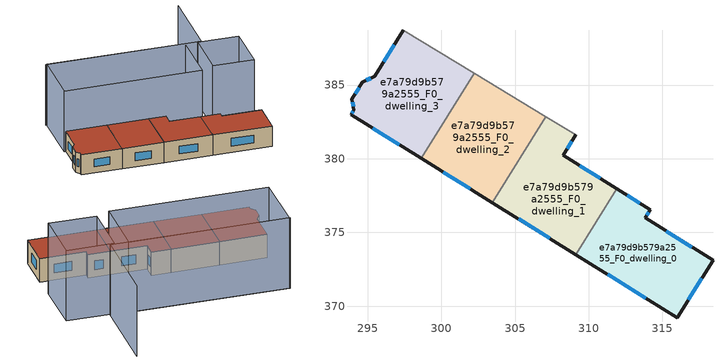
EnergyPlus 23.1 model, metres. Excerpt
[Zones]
e7a79d9b579a2555_F0_dwelling_0
 floor ground (EU_floor_Construction): 314.17,376.56 313.82,376 318.43,373.12 316.01,369.22 309.14,373.5 311.91,377.96 z0
 wall outside (EU_wall_Construction): 309.14,373.5 316.01,369.22 318.43,373.12 313.82,376 314.17,376.56 311.91,377.96 z0:3
 wall to e7a79d9b579a2555_F0_dwelling_1 (EU_wall_Construction): 311.91,377.96 309.14,373.5 z0:3
 window (EU_Window_Construction): 311.28,372.17 313.86,370.56 / 313.47,376.99 312.62,377.52 / 313.93,376.17 314.06,376.38 / 316.99,374.01 315.25,375.1 / 316.76,370.44 317.67,371.9 z0.93:2.07
 roof outside (EU_roof_Construction): 316.01,369.22 318.43,373.12 313.82,376 314.17,376.56 311.91,377.96 309.14,373.5 z3
e7a79d9b579a2555_F0_dwelling_1
 floor ground (EU_floor_Construction): 309.12,381.62 308.26,380.24 311.91,377.96 309.14,373.5 303.47,377.03 307.1,382.85 z0
 wall outside (EU_wall_Construction): 311.91,377.96 308.26,380.24 309.12,381.62 / 303.47,377.03 309.14,373.5 z0:3
 wall adiabatic (EU_wall_Construction): 309.12,381.62 307.1,382.85 z0:3
 wall to e7a79d9b579a2555_F0_dwelling_2 (EU_wall_Construction): 307.1,382.85 303.47,377.03 z0:3
 window (EU_Window_Construction): 308.53,380.67 308.85,381.19 / 310.77,378.67 309.4,379.53 / 305.24,375.93 307.37,374.6 z0.93:2.07
 roof outside (EU_roof_Construction): 309.14,373.5 311.91,377.96 308.26,380.24 309.12,381.62 307.1,382.85 303.47,377.03 z3
e7a79d9b579a2555_F0_dwelling_2
 floor ground (EU_floor_Construction): 307.1,382.85 303.47,377.03 298.64,380.04 302.23,385.8 z0
 wall outside (EU_wall_Construction): 298.64,380.04 303.47,377.03 z0:3
 wall adiabatic (EU_wall_Construction): 307.1,382.85 302.23,385.8 z0:3
 wall to e7a79d9b579a2555_F0_dwelling_3 (EU_wall_Construction): 302.23,385.8 298.64,380.04 z0:3
 window (EU_Window_Construction): 300.14,379.1 301.97,377.96 z0.93:2.07
 roof outside (EU_roof_Construction): 303.47,377.03 307.1,382.85 302.23,385.8 298.64,380.04 z3
e7a79d9b579a2555_F0_dwelling_3
 floor ground (EU_floor_Construction): 302.23,385.8 298.64,380.04 293.88,383 294.08,383.32 293.95,384.04 294.65,385.17 295.49,385.61 297.43,388.71 z0
 wall outside (EU_wall_Construction): 297.43,388.71 295.49,385.61 294.65,385.17 293.95,384.04 294.08,383.32 293.88,383 298.64,380.04 z0:3
 wall adiabatic (EU_wall_Construction): 302.23,385.8 297.43,388.71 z0:3
 window (EU_Window_Construction): 294.43,384.82 294.17,384.4 / 295.23,385.47 294.91,385.31 / 296.83,387.74 296.1,386.57 / 295.36,382.08 297.15,380.96 / 294.02,383.22 293.94,383.1 / 293.99,383.82 294.04,383.55 z0.93:2.07
 roof outside (EU_roof_Construction): 298.64,380.04 302.23,385.8 297.43,388.71 295.49,385.61 294.65,385.17 293.95,384.04 294.08,383.32 293.88,383 z3
shading: 324.46,392.62 319.14,384.09 / 319.14,384.09 301.14,395.33 / 315.04,378.58 318.59,384.25 / 318.59,384.25 323.38,381.25 / 323.38,381.25 319.83,375.58 / 319.83,375.58 315.04,378.58 / 297.26,388.81 301.26,395.25 / 301.26,395.25 317.28,385.28 / 317.28,385.28 313.27,378.85 / 313.27,378.85 297.26,388.81 z0:9
[Building]
EU S2 Campaign: North Axis=0; Terrain=City; Solar Distribution=FullExterior
[Site:Location]
Montreal-Trudeau.Intl.AP: Latitude=45.4667; Longitude=-73.75; Time Zone=-5; Elevation=36
[SizingPeriod:WeatherFileDays]
AnnualSizingPeriod: Begin Month=1; Begin Day of Month=1; End Month=12; End Day of Month=31; Day of Week for Start Day=Monday; Use Weather File Daylight Saving Period=No; Use Weather File Rain and Snow Indicators=No
[MATERIAL]
EU_InternalMass_Material: Roughness=MediumRough; Thickness=0.1; Conductivity=1; Density=1800; Specific Heat=900; Thermal Absorptance=0.9; Solar Absorptance=0.7; Visible Absorptance=0.7
[MATERIAL:NOMASS] Roughness=MediumRough; Thermal Absorptance=0.9; Solar Absorptance=0.7; Visible Absorptance=0.7
Name | Thermal Resistance
EU_wall_NoMass; EU_floor_NoMass | 1.36485
EU_roof_NoMass | 2.55992
[WINDOWMATERIAL:SIMPLEGLAZINGSYSTEM]
EU_Window_SimpleGlazing: UFactor=3.92339; Solar Heat Gain Coefficient=0.8; Visible Transmittance=0.8
[CONSTRUCTION]
EU_wall_Construction: EU_wall_NoMass
EU_roof_Construction: EU_roof_NoMass
EU_floor_Construction: EU_floor_NoMass
EU_Window_Construction: EU_Window_SimpleGlazing
EU_InternalMass_Construction: EU_InternalMass_Material
[ZONE] Type=1; Multiplier=1; Ceiling Height=autocalculate; Floor Area=autocalculate; Part of Total Floor Area=Yes
Name | Volume
e7a79d9b579a2555_F0_dwelling_0 | 116.678
e7a79d9b579a2555_F0_dwelling_1 | 116.669
e7a79d9b579a2555_F0_dwelling_2 | 116.67
e7a79d9b579a2555_F0_dwelling_3 | 116.681
[INTERNALMASS] Construction=EU_InternalMass_Construction
Name | Zone or ZoneList | Surface Area
e7a79d9b579a2555_F0_dwelling_0_EU_InternalMass | e7a79d9b579a2555_F0_dwelling_0 | 38.8924
e7a79d9b579a2555_F0_dwelling_1_EU_InternalMass | e7a79d9b579a2555_F0_dwelling_1 | 38.8895
e7a79d9b579a2555_F0_dwelling_2_EU_InternalMass | e7a79d9b579a2555_F0_dwelling_2 | 38.89
e7a79d9b579a2555_F0_dwelling_3_EU_InternalMass | e7a79d9b579a2555_F0_dwelling_3 | 38.8935
[OTHEREQUIPMENT] Fuel Type=Electricity; Design Level Calculation Method=Watts/Area; Power per Zone Floor Area=1; Fraction Latent=0; Fraction Radiant=0; Fraction Lost=0; Carbon Dioxide Generation Rate=0; EndUse Subcategory=EU_Step8_InternalGains
Name | Zone or ZoneList or Space or SpaceList | Schedule
EU_Step8_InternalGain_e7a79d9b579a2555_F0_dwelling_0_f000 | e7a79d9b579a2555_F0_dwelling_0 | EU_Step8_GainSchedule_e7a79d9b579a2555_F0_dwelling_0_f000
EU_Step8_InternalGain_e7a79d9b579a2555_F0_dwelling_1_f000 | e7a79d9b579a2555_F0_dwelling_1 | EU_Step8_GainSchedule_e7a79d9b579a2555_F0_dwelling_1_f000
EU_Step8_InternalGain_e7a79d9b579a2555_F0_dwelling_2_f000 | e7a79d9b579a2555_F0_dwelling_2 | EU_Step8_GainSchedule_e7a79d9b579a2555_F0_dwelling_2_f000
EU_Step8_InternalGain_e7a79d9b579a2555_F0_dwelling_3_f000 | e7a79d9b579a2555_F0_dwelling_3 | EU_Step8_GainSchedule_e7a79d9b579a2555_F0_dwelling_3_f000
[ZONEVENTILATION:DESIGNFLOWRATE] Schedule=EU_AlwaysOn; Design Flow Rate Calculation Method=AirChanges/Hour; Air Changes per Hour=0.860309; Ventilation Type=Natural; Fan Pressure Rise=0; Fan Total Efficiency=1; Constant Term Coefficient=1; Temperature Term Coefficient=0; Velocity Term Coefficient=0; Velocity Squared Term Coefficient=0; Minimum Indoor Temperature=-100; Maximum Indoor Temperature=100; Delta Temperature=-100; Minimum Outdoor Temperature=-100; Maximum Outdoor Temperature=100; Maximum Wind Speed=40
Name | Zone or ZoneList or Space or SpaceList
EU_ConstantAir_e7a79d9b579a2555_F0_dwelling_0 | e7a79d9b579a2555_F0_dwelling_0
EU_ConstantAir_e7a79d9b579a2555_F0_dwelling_1 | e7a79d9b579a2555_F0_dwelling_1
EU_ConstantAir_e7a79d9b579a2555_F0_dwelling_2 | e7a79d9b579a2555_F0_dwelling_2
EU_ConstantAir_e7a79d9b579a2555_F0_dwelling_3 | e7a79d9b579a2555_F0_dwelling_3
[HVACTEMPLATE:THERMOSTAT] Constant Heating Setpoint=20; Constant Cooling Setpoint=50
EU_HeatOnly_e7a79d9b579a2555_F0_dwelling_0; EU_HeatOnly_e7a79d9b579a2555_F0_dwelling_1; EU_HeatOnly_e7a79d9b579a2555_F0_dwelling_2; EU_HeatOnly_e7a79d9b579a2555_F0_dwelling_3
[HVACTEMPLATE:ZONE:IDEALLOADSAIRSYSTEM] System Availability Schedule=EU_AlwaysOn; Maximum Heating Supply Air Temperature=50; Minimum Cooling Supply Air Temperature=13; Maximum Heating Supply Air Humidity Ratio=0.0156; Minimum Cooling Supply Air Humidity Ratio=0.0077; Heating Limit=NoLimit; Cooling Limit=NoLimit; Heating Availability Schedule=EU_AlwaysOn; Cooling Availability Schedule=EU_CoolingOff; Dehumidification Control Type=ConstantSensibleHeatRatio; Cooling Sensible Heat Ratio=0.7; Dehumidification Setpoint=60; Humidification Control Type=None; Humidification Setpoint=30; Outdoor Air Method=None; Outdoor Air Flow Rate per Person=0.00944; Outdoor Air Flow Rate per Zone Floor Area=0; Outdoor Air Flow Rate per Zone=0; Demand Controlled Ventilation Type=None; Outdoor Air Economizer Type=NoEconomizer; Heat Recovery Type=None; Sensible Heat Recovery Effectiveness=0.7; Latent Heat Recovery Effectiveness=0.65
Name | Template Thermostat
e7a79d9b579a2555_F0_dwelling_0 | EU_HeatOnly_e7a79d9b579a2555_F0_dwelling_0
e7a79d9b579a2555_F0_dwelling_1 | EU_HeatOnly_e7a79d9b579a2555_F0_dwelling_1
e7a79d9b579a2555_F0_dwelling_2 | EU_HeatOnly_e7a79d9b579a2555_F0_dwelling_2
e7a79d9b579a2555_F0_dwelling_3 | EU_HeatOnly_e7a79d9b579a2555_F0_dwelling_3
[SIZING:ZONE] Zone Cooling Design Supply Air Temperature Input Method=SupplyAirTemperature; Zone Cooling Design Supply Air Temperature=13; Zone Heating Design Supply Air Temperature Input Method=SupplyAirTemperature; Zone Heating Design Supply Air Temperature=50; Zone Cooling Design Supply Air Humidity Ratio=0.008; Zone Heating Design Supply Air Humidity Ratio=0.008; Cooling Design Air Flow Method=DesignDay; Cooling Design Air Flow Rate=0; Cooling Minimum Air Flow per Zone Floor Area=0.000762; Cooling Minimum Air Flow=0; Cooling Minimum Air Flow Fraction=0.2; Heating Design Air Flow Method=DesignDay; Heating Design Air Flow Rate=0; Heating Maximum Air Flow per Zone Floor Area=0.002032; Heating Maximum Air Flow=0.141576; Heating Maximum Air Flow Fraction=0.3; Account for Dedicated Outdoor Air System=No; Dedicated Outdoor Air System Control Strategy=NeutralSupplyAir; Dedicated Outdoor Air Low Setpoint Temperature for Design=autosize; Dedicated Outdoor Air High Setpoint Temperature for Design=autosize; Zone Load Sizing Method=Sensible Load Only No Latent Load; Zone Latent Cooling Design Supply Air Humidity Ratio Input Method=HumidityRatioDifference; Zone Cooling Design Supply Air Humidity Ratio Difference=0.005; Zone Latent Heating Design Supply Air Humidity Ratio Input Method=HumidityRatioDifference; Zone Humidification Design Supply Air Humidity Ratio Difference=0.005
e7a79d9b579a2555_F0_dwelling_0; e7a79d9b579a2555_F0_dwelling_1; e7a79d9b579a2555_F0_dwelling_2; e7a79d9b579a2555_F0_dwelling_3
[SCHEDULE:CONSTANT]
Name | Hourly Value
EU_AlwaysOn | 1
EU_CoolingOff | 0
[SCHEDULE:FILE] Column Number=1; Rows to Skip at Top=0; Number of Hours of Data=8760; Column Separator=Comma; Interpolate to Timestep=No; Minutes per Item=60; Adjust Schedule for Daylight Savings=Yes
Name | File
EU_Step8_GainSchedule_e7a79d9b579a2555_F0_dwelling_0_f000 | ../../schedules/e7a79d9b579a2555/e7a79d9b579a2555_F0_dwelling_0_f000_gain.csv
EU_Step8_GainSchedule_e7a79d9b579a2555_F0_dwelling_1_f000 | ../../schedules/e7a79d9b579a2555/e7a79d9b579a2555_F0_dwelling_1_f000_gain.csv
EU_Step8_GainSchedule_e7a79d9b579a2555_F0_dwelling_2_f000 | ../../schedules/e7a79d9b579a2555/e7a79d9b579a2555_F0_dwelling_2_f000_gain.csv
EU_Step8_GainSchedule_e7a79d9b579a2555_F0_dwelling_3_f000 | ../../schedules/e7a79d9b579a2555/e7a79d9b579a2555_F0_dwelling_3_f000_gain.csv
